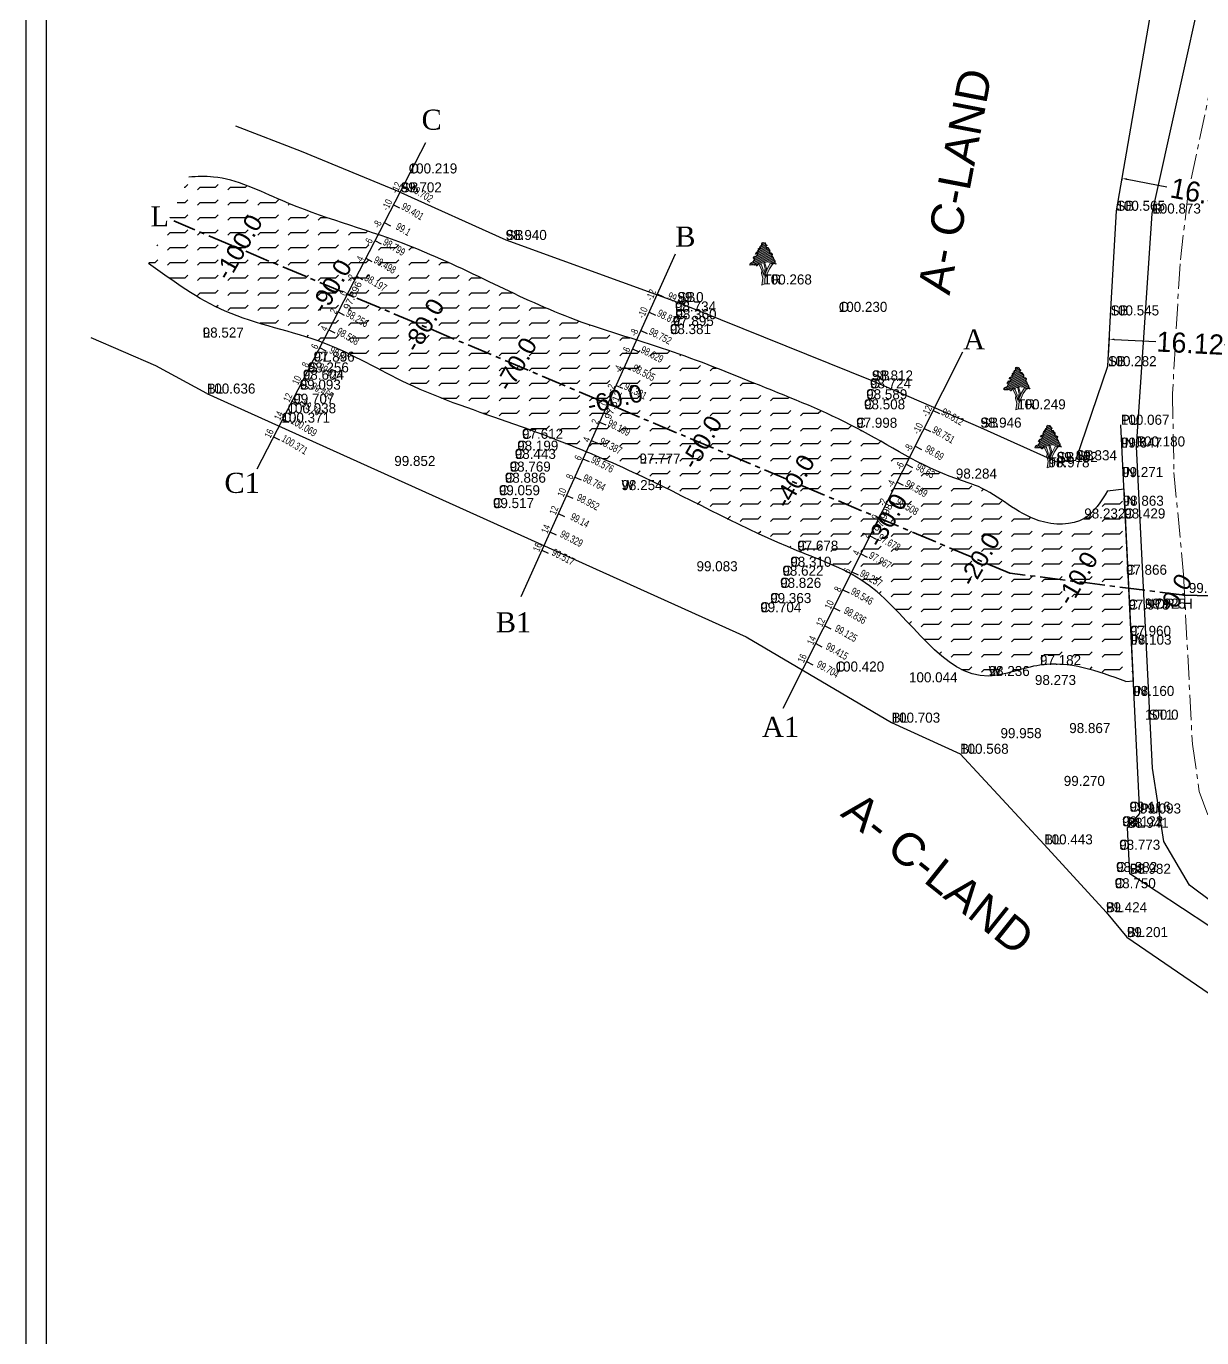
# Model space of a CAD drawing. Extents: x 9889 to 10585, y 9873 to 10224.
# Drawn here: x 9888.7 to 10005.7, y 9938.5 to 10069 of the extents above; entities that cross this region are included whole.
import ezdxf
from ezdxf.enums import TextEntityAlignment as Align

# ---------------------------------------------------------------- set-up
doc = ezdxf.new("R2010")
doc.units = 0
doc.header["$MEASUREMENT"] = 0
doc.header["$PDMODE"] = 35
doc.header["$PDSIZE"] = 0.5
doc.linetypes.add('CENTERX2', pattern=[4, 2.5, -0.5, 0.5, -0.5])
doc.linetypes.add('HIDDEN2', pattern=[0.1875, 0.125, -0.0625])
for name, color, linetype in [('2', 1, 'Continuous'), ('4', 3, 'Continuous'), ('Chainage', 7, 'Continuous'), ('dimension', 7, 'Continuous'), ('FRAME', 7, 'Continuous'), ('TEXT', 7, 'Continuous')]:
    doc.layers.add(name, color=color, linetype=linetype)
for name, color, linetype, lineweight in [('BL', 6, 'Continuous', 30), ('BT ROAD', 251, 'Continuous', 30), ('CENTER', 7, 'CENTERX2', 40), ('centre line', 7, 'CENTERX2', 30), ('SB', 62, 'HIDDEN2', 30), ('TR', 3, 'Continuous', 40), ('WATER', 4, 'Continuous', 30)]:
    doc.layers.add(name, color=color, linetype=linetype, lineweight=lineweight)
doc.layers.add('HATCH', color=7, linetype='Continuous', true_color=0xdb70ff)
doc.styles.add('A', font='ARIAL.TTF')
doc.styles.add('style1', font='swisscl.ttf', dxfattribs={"height": 5})
doc.styles.add('style3', font='swisse.ttf', dxfattribs={"height": 3})
doc.dimstyles.get("Standard").update_dxf_attribs({"dimtxt": 2, "dimasz": 0.5, "dimexe": 0.18, "dimexo": 0.0625, "dimgap": 0.09, "dimtad": 0, "dimzin": 0, "dimdsep": 46, "dimtxsty": 'Standard', "dimcen": 0.09, "dimclrd": 155, "dimclre": 155, "dimadec": 0, "dimazin": 0, "dimtfac": 1, "dimtofl": 0, "dimtmove": 0, "dimatfit": 3, "dimfxl": 0, "dimtolj": 1, "dimtzin": 0, "dimarcsym": 0})
pattern_1 = [(350.564024, (-938.7632, -614.632707), (0.0308053174, 0.0423982836), [0, -0.046875])]

# ---------------------------------------------------------------- blocks, each defined once
blk = doc.blocks.new('A$C492B7C83')
at = {"layer": 'TR', "linetype": 'Continuous', "lineweight": 0}
h = blk.add_hatch(dxfattribs=at)
h.set_pattern_fill('DOTS', color=3, scale=0.75, angle=-9.436, style=0)
h.set_pattern_definition(pattern_1)
h.paths.add_polyline_path([(2.85, 3.48), (2.66, 3.58), (2.77, 3.71), (2.73, 3.96), (2.68, 3.97), (2.62, 4.2), (2.56, 4.2), (2.49, 4.21), (2.45, 4.32), (2.51, 4.46), (2.59, 4.45), (2.47, 4.65), (2.47, 4.79), (2.41, 4.9), (2.32, 4.83), (2.29, 4.86), (2.29, 4.93), (2.24, 4.96), (2.16, 4.91), (2.08, 4.94), (2, 4.83), (1.99, 4.73), (2.06, 4.68), (2, 4.65), (1.94, 4.71), (1.75, 4.57), (1.74, 4.53), (1.66, 4.51), (1.68, 4.46), (1.71, 4.38), (1.61, 4.33), (1.54, 4.41), (1.48, 4.41), (1.45, 4.36), (1.52, 4.33), (1.52, 4.23), (1.44, 4.25), (1.33, 4.18), (1.43, 4.15), (1.37, 4.03), (1.28, 4.03), (1.17, 3.98), (1.04, 3.94), (1.04, 3.99), (0.91, 3.82), (1.08, 3.83), (1.17, 3.75), (1.11, 3.6), (0.92, 3.57), (0.85, 3.63), (0.81, 3.56), (0.74, 3.56), (0.67, 3.49), (0.58, 3.41), (0.66, 3.32), (0.72, 3.35), (0.64, 3.25), (0.69, 3.25), (0.66, 3.15), (0.46, 2.96), (0.26, 2.98), (0.16, 2.94), (-0.01, 2.8), (0.03, 2.69), (0.4, 2.64), (0.46, 2.58), (0.64, 2.63), (0.72, 2.35), (0.77, 2.34), (1.05, 2.59), (1.12, 2.61), (1.16, 2.54), (1.15, 2.45), (1.22, 2.41), (1.33, 2.39), (1.39, 2.48), (1.53, 2.52), (1.66, 2.51), (1.73, 2.55), (1.74, 2.56), (1.78, 2.62), (1.82, 2.59), (1.83, 2.48), (1.91, 2.51), (1.92, 2.48), (1.93, 2.41), (2.02, 2.52), (2.09, 2.5), (2.11, 2.45), (2.07, 2.4), (2.16, 2.41), (2.18, 2.37), (2.26, 2.41), (2.32, 2.37), (2.44, 2.21), (2.5, 2.17), (2.54, 2.11), (2.96, 2.08), (3.03, 1.99), (3.09, 2.01), (2.97, 2.24), (2.97, 2.32), (3.03, 2.39), (2.98, 2.64), (2.93, 2.65), (2.89, 3.03), (2.8, 3.06), (2.86, 3.1), (2.98, 3.29)])
h = blk.add_hatch(dxfattribs=at)
h.set_pattern_fill('DOTS', color=3, scale=0.75, angle=-9.436, style=0)
h.set_pattern_definition(pattern_1)
h.paths.add_polyline_path([(2.85, 3.48), (2.66, 3.58), (2.77, 3.71), (2.73, 3.96), (2.68, 3.97), (2.62, 4.2), (2.56, 4.2), (2.49, 4.21), (2.45, 4.32), (2.51, 4.46), (2.59, 4.45), (2.47, 4.65), (2.47, 4.79), (2.41, 4.9), (2.32, 4.83), (2.29, 4.86), (2.29, 4.93), (2.24, 4.96), (2.16, 4.91), (2.08, 4.94), (2, 4.83), (1.99, 4.73), (2.06, 4.68), (2, 4.65), (1.94, 4.71), (1.75, 4.57), (1.74, 4.53), (1.66, 4.51), (1.68, 4.46), (1.71, 4.38), (1.61, 4.33), (1.54, 4.41), (1.48, 4.41), (1.45, 4.36), (1.52, 4.33), (1.52, 4.23), (1.44, 4.25), (1.33, 4.18), (1.43, 4.15), (1.37, 4.03), (1.28, 4.03), (1.17, 3.98), (1.04, 3.94), (1.04, 3.99), (0.91, 3.82), (1.08, 3.83), (1.17, 3.75), (1.11, 3.6), (0.92, 3.57), (0.85, 3.63), (0.81, 3.56), (0.74, 3.56), (0.67, 3.49), (0.58, 3.41), (0.66, 3.32), (0.72, 3.35), (0.64, 3.25), (0.69, 3.25), (0.66, 3.15), (0.46, 2.96), (0.26, 2.98), (0.16, 2.94), (-0.01, 2.8), (0.03, 2.69), (0.4, 2.64), (0.46, 2.58), (0.64, 2.63), (0.72, 2.35), (0.77, 2.34), (1.05, 2.59), (1.12, 2.61), (1.16, 2.54), (1.15, 2.45), (1.22, 2.41), (1.33, 2.39), (1.39, 2.48), (1.53, 2.52), (1.66, 2.51), (1.73, 2.55), (1.74, 2.56), (1.78, 2.62), (1.82, 2.59), (1.83, 2.48), (1.91, 2.51), (1.92, 2.48), (1.93, 2.41), (2.02, 2.52), (2.09, 2.5), (2.11, 2.45), (2.07, 2.4), (2.16, 2.41), (2.18, 2.37), (2.26, 2.41), (2.32, 2.37), (2.44, 2.21), (2.5, 2.17), (2.54, 2.11), (2.96, 2.08), (3.03, 1.99), (3.09, 2.01), (2.97, 2.24), (2.97, 2.32), (3.03, 2.39), (2.98, 2.64), (2.93, 2.65), (2.89, 3.03), (2.8, 3.06), (2.86, 3.1), (2.98, 3.29)])
at = {"layer": 'TR', "lineweight": 0}
h = blk.add_hatch(dxfattribs=at)
h.set_pattern_fill('DOTS', color=32, scale=0.5, style=0)
h.set_pattern_definition([(0, (-72.181562, -36.292636), (0.015625, 0.03125), [0, -0.03125])])
h.paths.add_polyline_path([(2.13, 1.66), (2.65, 2.11), (2.54, 2.11), (2.5, 2.17), (2.44, 2.21), (2.4, 2.27), (1.94, 1.79), (1.33, 1.03), (1.8, 1.77), (1.78, 2.62), (1.74, 2.56), (1.66, 2.51), (1.64, 1.77), (1.26, 1.17), (1.25, 1.44), (1.36, 1.72), (1.33, 2.39), (1.22, 2.41), (1.15, 2.45), (1.16, 2.54), (1.12, 2.61), (1.05, 2.59), (1.19, 1.68), (1.07, 1.35), (1.07, 0.76), (0.74, 0), (1.1, 0.04), (1.27, 0.62)])
at = {"layer": 'HATCH', "color": 3, "lineweight": 0}
blk.add_lwpolyline([(2.77, 3.71), (2.73, 3.96), (2.68, 3.97), (2.62, 4.2), (2.56, 4.2), (2.49, 4.21), (2.45, 4.32), (2.51, 4.46), (2.59, 4.45), (2.47, 4.65), (2.47, 4.79)], dxfattribs=at)
at = {"layer": 'TR', "lineweight": 30}
blk.add_lwpolyline([(1.05, 2.59), (0.99, 2.59), (0.79, 2.38), (0.74, 2.39), (0.68, 2.59), (0.66, 2.64), (0.62, 2.65), (0.46, 2.58), (0.31, 2.65), (0.03, 2.69), (0, 2.8), (0.14, 2.92), (0.21, 2.95), (0.51, 3), (0.7, 3.26), (0.6, 3.41), (0.63, 3.46), (0.74, 3.53), (0.85, 3.6), (0.92, 3.55), (0.96, 3.55), (1.03, 3.58), (1.14, 3.65), (1.18, 3.7), (1.21, 3.74), (1.14, 3.79), (0.96, 3.83), (1.09, 3.95), (1.25, 4.02), (1.34, 4), (1.39, 3.99), (1.42, 4.04), (1.4, 4.08), (1.37, 4.19), (1.46, 4.21), (1.52, 4.22), (1.52, 4.26), (1.5, 4.36), (1.53, 4.39), (1.59, 4.34), (1.64, 4.33), (1.68, 4.32), (1.71, 4.37), (1.73, 4.4), (1.68, 4.46), (1.7, 4.51), (1.76, 4.5), (1.77, 4.55), (1.82, 4.59), (1.85, 4.63), (1.93, 4.67), (1.98, 4.66), (2.02, 4.65), (2.05, 4.7), (2.03, 4.73), (2.02, 4.79), (2.05, 4.84), (2.08, 4.87), (2.11, 4.93), (2.23, 4.95), (2.25, 4.89), (2.29, 4.83), (2.32, 4.84), (2.39, 4.87), (2.44, 4.82), (2.47, 4.76), (2.44, 4.72), (2.45, 4.67), (2.46, 4.61), (2.48, 4.58), (2.57, 4.52), (2.56, 4.46), (2.48, 4.43), (2.44, 4.38), (2.42, 4.34), (2.43, 4.29), (2.44, 4.26), (2.46, 4.22), (2.52, 4.19), (2.56, 4.18), (2.6, 4.18), (2.68, 3.98), (2.73, 3.93), (2.75, 3.85), (2.73, 3.79), (2.74, 3.73), (2.7, 3.66), (2.69, 3.6), (2.68, 3.58), (2.7, 3.52), (2.81, 3.47), (2.88, 3.42), (2.94, 3.33), (2.96, 3.32), (2.93, 3.26), (2.9, 3.21), (2.85, 3.15), (2.84, 3.13), (2.82, 3.09), (2.83, 3.05), (2.88, 3), (2.89, 2.94), (2.91, 2.8), (2.95, 2.64), (2.97, 2.56), (2.99, 2.5), (3.01, 2.4), (2.97, 2.31), (2.94, 2.28), (2.95, 2.21), (3.01, 2.17), (3.03, 2.11), (3.04, 2.02), (3.01, 2), (3, 2.06), (2.97, 2.11), (2.93, 2.12), (2.89, 2.12), (2.84, 2.13), (2.81, 2.09), (2.76, 2.1), (2.72, 2.11), (2.67, 2.12)], dxfattribs=at)
at = {"layer": 'TR', "color": 32, "linetype": 'Continuous', "lineweight": 0}
blk.add_lwpolyline([(1.1, 0.04), (1.1, 0.04), (1.27, 0.62), (2.13, 1.66), (2.67, 2.12), (2.44, 2.3), (1.94, 1.79), (1.33, 1.03), (1.8, 1.77), (1.78, 2.62), (1.66, 2.51), (1.64, 1.77), (1.26, 1.17), (1.25, 1.44), (1.36, 1.72), (1.33, 2.39), (1.12, 2.61), (1.05, 2.59), (1.19, 1.68), (1.07, 1.35), (1.07, 0.76), (0.74, 0), (1.1, 0.04)], dxfattribs=at)
blk.add_lwpolyline([(1.1, 0.04), (1.1, 0.04), (1.27, 0.62), (2.13, 1.66), (2.67, 2.12), (2.44, 2.3), (1.94, 1.79), (1.33, 1.03), (1.8, 1.77), (1.78, 2.62), (1.66, 2.51), (1.64, 1.77), (1.26, 1.17), (1.25, 1.44), (1.36, 1.72), (1.33, 2.39), (1.12, 2.61), (1.05, 2.59), (1.19, 1.68), (1.07, 1.35), (1.07, 0.76), (0.74, 0), (1.1, 0.04)], dxfattribs=at)
blk = doc.blocks.new('*D12')
at = {"layer": 'Defpoints', "color": 0}
for p in [(9997.73, 10053.9), (10014.03, 10050.82), (10014.03, 10050.82)]:
    blk.add_point(p, dxfattribs=at)
at = {"layer": 'dimension', "color": 155, "lineweight": -2}
for p, q in [((9997.72, 10053.84), (9997.69, 10053.72)), ((9998.22, 10053.81), (10002.19, 10053.06)), ((10013.54, 10050.91), (10009.57, 10051.66)), ((10014.05, 10050.88), (10014.07, 10051))]:
    blk.add_line(p, q, dxfattribs=at)
at = {"layer": 'dimension', "color": 155}
for points in [[(9998.23, 10053.89), (9998.2, 10053.72), (9997.73, 10053.9)], [(10013.56, 10050.99), (10013.53, 10050.83), (10014.03, 10050.82)]]:
    blk.add_solid(points, dxfattribs=at)
at = {"layer": 'dimension', "color": 0, "insert": (10005.88, 10052.36), "char_height": 2, "attachment_point": 5, "rotation": 349.3038}
blk.add_mtext('\\A1;16.59', dxfattribs=at)
blk = doc.blocks.new('*D16')
at = {"layer": 'Defpoints', "color": 0}
for p in [(9996.46, 10037.88), (9996.38, 10036.17), (10012.47, 10035.36)]:
    blk.add_point(p, dxfattribs=at)
at = {"layer": 'dimension', "color": 155, "lineweight": -2}
for p, q in [((9996.38, 10036.23), (9996.47, 10038.05)), ((9996.96, 10037.85), (10001.09, 10037.64)), ((10012.06, 10037.09), (10007.93, 10037.3)), ((10012.48, 10035.42), (10012.57, 10037.25))]:
    blk.add_line(p, q, dxfattribs=at)
at = {"layer": 'dimension', "color": 155}
for points in [[(9996.97, 10037.93), (9996.96, 10037.77), (9996.46, 10037.88)], [(10012.06, 10037.17), (10012.06, 10037.01), (10012.56, 10037.07)]]:
    blk.add_solid(points, dxfattribs=at)
at = {"layer": 'dimension', "color": 0, "insert": (10004.51, 10037.47), "char_height": 2, "attachment_point": 5, "rotation": 357.1223}
blk.add_mtext('\\A1;16.12', dxfattribs=at)

msp = doc.modelspace()

# ---------------------------------------------------------------- hatches: boundary and pattern name
at = {"layer": 'HATCH'}
h = msp.add_hatch(dxfattribs=at)
h.set_pattern_fill('FLEX', color=132, scale=6, style=0)
edge = h.paths.add_edge_path()
edge.add_spline(control_points=[(9996.28, 10022.779), (9995.619, 10021.698), (9994.132, 10019.267), (9988.253, 10019.399), (9984.958, 10022.879), (9978.33, 10024.765), (9971.622, 10029.324), (9961.863, 10033.18), (9952.449, 10037.028), (9943.134, 10039.559), (9934.576, 10043.691), (9925.209, 10048.146), (9915.776, 10050.566), (9908.926, 10054.204), (9905.678, 10054.06), (9904.858, 10054.023)], knot_values=[0, 0, 0, 0, 3.5907498, 8.0821952, 15.0249327, 17.4009426, 28.5373748, 39.0436367, 48.8278873, 59.0425077, 67.8858833, 77.3008266, 90.0335322, 97.2587957, 99.7020755, 99.7020755, 99.7020755, 99.7020755], degree=3, periodic=0)
edge.add_line((9904.858, 10054.023), (9900.858, 10045.426))
edge.add_spline(control_points=[(9900.858, 10045.426), (9903.307, 10043.641), (9908.584, 10039.797), (9918.22, 10038.201), (9927.088, 10032.771), (9935.185, 10030.196), (9943.093, 10027.264), (9952.563, 10023.214), (9962.538, 10017.607), (9975.03, 10013.439), (9981.008, 10002.136), (9990.76, 10006.48), (9995.272, 10004.839), (9998.089, 10003.814)], knot_values=[0, 0, 0, 0, 8.9841356, 19.3512291, 28.5326222, 39.8821413, 44.73747, 53.8388775, 70.7818336, 78.7668451, 93.6556189, 98.877789, 107.5576298, 107.5576298, 107.5576298, 107.5576298], degree=3, periodic=0)
edge.add_line((9998.089, 10003.814), (9998.862, 10003.852))
edge.add_line((9998.862, 10003.852), (9997.926, 10022.975))
edge.add_line((9997.926, 10022.975), (9996.28, 10022.779))

# ---------------------------------------------------------------- linework, layer by layer
at = {"layer": 'BL', "linetype": 'Continuous'}
for points in [[(9925.942, 10052.494), (9916.082, 10056.551), (9909.54, 10059.081)], [(9906.649, 10032.462), (9901.567, 10035.239), (9895.135, 10038.021)], [(9906.649, 10032.462), (9960.315, 10008.261), (9974.795, 9999.703), (9981.611, 9996.604), (9989.979, 9987.584), (9996.133, 9980.828), (9998.208, 9978.355), (10015.853, 9966.272), (10024.583, 9961.886), (10028.558, 9957.84), (10025.41, 9944.032), (10025.41, 9944.032)], [(9999.508, 9990.66), (9997.613, 10029.357)], [(9998.282, 9989.235), (9999.508, 9990.66)], [(10025.015, 9965.993), (10016.847, 9972.562), (9998.495, 9984.656), (9998.282, 9989.235)]]:
    msp.add_lwpolyline(points, dxfattribs=at)
at = {"layer": 'BT ROAD', "linetype": 'Continuous'}
msp.add_lwpolyline([(10040.485, 9957.954), (10020.265, 9971.698), (10004.439, 9983.532), (10001.882, 9987.884), (10000.746, 9995.169), (9999.168, 10027.2), (10000.737, 10050.385), (10008.461, 10085.258), (10015.742, 10126.802), (10015.098, 10155.136), (10008.365, 10169.68), (10004.004, 10173.501), (9990.855, 10178.237), (9952.655, 10184.718)], dxfattribs=at)
at = {"layer": 'CENTER', "lineweight": 5}
msp.add_lwpolyline([(10010.058, 10079.778), (10004.279, 10052.223), (10003.496, 10045.388), (10002.746, 10032.437), (10002.895, 10024.612), (10003.851, 10014.443), (10004.723, 9997.559), (10005.415, 9992.861), (10007.596, 9986.848), (10016.455, 9979.368), (10027.249, 9971.542), (10040.566, 9962.696), (10059.323, 9955.597), (10076.726, 9950.496), (10122.708, 9938.658)], dxfattribs=at)
at = {"layer": 'centre line', "lineweight": 35}
for points in [[(10003.957, 10012.392), (9986.553, 10014.589), (9903.358, 10049.652)], [(10003.957, 10012.392), (10034.054, 10011.723), (10076.426, 10006.421), (10109.533, 10006.5)]]:
    msp.add_lwpolyline(points, dxfattribs=at)
at = {"layer": 'HATCH', "color": 1, "linetype": 'Continuous', "lineweight": 30}
for p, q in [((9926.132, 10053.036), (9926.748, 10052.717)), ((9925.214, 10051.259), (9925.83, 10050.941)), ((9924.295, 10049.482), (9924.911, 10049.164)), ((9923.377, 10047.706), (9923.993, 10047.387)), ((9922.459, 10045.929), (9923.075, 10045.61)), ((9921.54, 10044.152), (9922.157, 10043.834)), ((9920.622, 10042.375), (9921.238, 10042.057)), ((9951.477, 10042.39), (9952.11, 10042.105)), ((9919.704, 10040.599), (9920.32, 10040.28)), ((9950.656, 10040.566), (9951.288, 10040.281)), ((9918.786, 10038.822), (9919.402, 10038.503)), ((9949.834, 10038.743), (9950.466, 10038.458)), ((9917.867, 10037.045), (9918.483, 10036.727)), ((9949.012, 10036.92), (9949.644, 10036.635)), ((9916.949, 10035.268), (9917.565, 10034.95)), ((9948.19, 10035.096), (9948.822, 10034.811)), ((9916.031, 10033.492), (9916.647, 10033.173)), ((9947.368, 10033.273), (9948, 10032.988)), ((9915.113, 10031.715), (9915.729, 10031.397)), ((9946.546, 10031.45), (9947.178, 10031.165)), ((9978.941, 10030.789), (9979.56, 10030.477)), ((9914.194, 10029.938), (9914.81, 10029.62)), ((9945.724, 10029.626), (9946.356, 10029.341)), ((9978.041, 10029.003), (9978.66, 10028.691)), ((9913.276, 10028.161), (9913.892, 10027.843)), ((9944.902, 10027.803), (9945.535, 10027.518)), ((9977.14, 10027.217), (9977.76, 10026.905)), ((9944.081, 10025.98), (9944.713, 10025.695)), ((9976.24, 10025.431), (9976.86, 10025.119)), ((9943.259, 10024.156), (9943.891, 10023.871)), ((9975.34, 10023.645), (9975.959, 10023.333)), ((9942.437, 10022.333), (9943.069, 10022.048)), ((9974.44, 10021.859), (9975.059, 10021.547)), ((9941.615, 10020.51), (9942.247, 10020.225)), ((9973.54, 10020.073), (9974.159, 10019.761)), ((9940.793, 10018.686), (9941.425, 10018.401)), ((9972.64, 10018.287), (9973.259, 10017.975)), ((9939.971, 10016.863), (9940.603, 10016.578)), ((9971.739, 10016.501), (9972.359, 10016.189)), ((9970.839, 10014.715), (9971.459, 10014.403)), ((9969.939, 10012.929), (9970.558, 10012.617)), ((9969.039, 10011.143), (9969.658, 10010.831)), ((9968.139, 10009.357), (9968.758, 10009.045)), ((9967.239, 10007.571), (9967.858, 10007.259)), ((9966.339, 10005.785), (9966.958, 10005.473))]:
    msp.add_line(p, q, dxfattribs=at)
at = {"layer": 'HATCH'}
msp.add_lwpolyline([(9998.862, 10003.852), (9997.926, 10022.975)], dxfattribs=at)
at = {"layer": 'SB', "linetype": 'Continuous'}
msp.add_lwpolyline([(9925.942, 10052.494), (9936.388, 10047.753), (9953.481, 10041.57), (9972.833, 10033.765), (9983.636, 10029.073), (9991.224, 10025.655), (9993.129, 10025.823), (9996.329, 10035.188), (9996.583, 10040.241), (9997.166, 10050.66), (10005.492, 10098.725), (10010.855, 10145.768), (10009.172, 10145.826), (10009.172, 10147.769)], dxfattribs=at)
at = {"layer": 'TEXT'}
for points in [[(10133.309, 9872.902), (9888.678, 9872.902), (9888.678, 10223.551), (10133.309, 10223.551)], [(9928.403, 10057.43), (9911.61, 10024.938)], [(9953.265, 10046.355), (9937.887, 10012.239)], [(9981.855, 10036.572), (9963.986, 10001.117)]]:
    msp.add_lwpolyline(points, dxfattribs=at)
msp.add_lwpolyline([(9890.678, 10221.551), (10131.309, 10221.551), (10131.309, 9874.902), (9890.678, 9874.902)], close=True, dxfattribs=at)
at = {"layer": 'WATER', "linetype": 'Continuous'}
for points in [[(9996.28, 10022.779), (9997.926, 10022.975)], [(9998.089, 10003.814), (9998.862, 10003.852)]]:
    msp.add_lwpolyline(points, dxfattribs=at)
for points in [[(9996.28, 10022.779), (9993.967, 10020.032), (9989.481, 10019.807), (9983.426, 10023.203), (9981.187, 10023.998), (9971.267, 10029.059), (9961.649, 10033.287), (9952.513, 10036.79), (9942.814, 10039.994), (9934.741, 10043.603), (9926.136, 10047.424), (9914.132, 10051.67), (9907.301, 10054.023), (9904.858, 10054.023)], [(9998.089, 10003.814), (9989.561, 10005.431), (9984.453, 10004.345), (9972.582, 10013.332), (9965.401, 10016.823), (9950.117, 10024.135), (9941.756, 10027.731), (9937.205, 10029.423), (9926.597, 10033.457), (9918.342, 10037.476), (9908.478, 10040.667), (9900.858, 10045.426)]]:
    msp.add_spline(points, degree=3, dxfattribs=at)

# ---------------------------------------------------------------- block references
at = {"layer": 'TR', "xscale": 0.8212463016380579, "yscale": 0.8212463016373474, "zscale": 0.8212463016380026, "rotation": 15.29615413045581}
for p in [(9961.307, 10043.112), (9986.569, 10030.683), (9989.682, 10024.904)]:
    msp.add_blockref('A$C492B7C83', p, dxfattribs=at)

# ---------------------------------------------------------------- texts
at = {"layer": '2'}
for s, p in [('O', (9926.734, 10054.378)), ('SB', (9925.942, 10052.494)), ('SB', (9997.166, 10050.66)), ('R', (10000.737, 10050.385)), ('SB', (9936.388, 10047.753)), ('TR', (9962.025, 10043.325)), ('SB', (9953.481, 10041.57)), ('C', (9953.235, 10040.635)), ('C', (9953.28, 10039.87)), ('O', (9969.536, 10040.595)), ('SB', (9996.583, 10040.241)), ('C', (9952.732, 10038.385)), ('C', (9953.011, 10039.198)), ('L', (9906.237, 10038.039)), ('CL', (9917.266, 10035.638)), ('C', (9916.692, 10034.567)), ('SB', (9996.329, 10035.188)), ('C', (9916.201, 10033.841)), ('C', (9972.641, 10032.979)), ('SB', (9972.833, 10033.765)), ('BL', (9906.649, 10032.462)), ('C', (9915.891, 10032.852)), ('C', (9972.264, 10031.897)), ('C', (9914.677, 10030.503)), ('C', (9915.254, 10031.447)), ('C', (9972.051, 10030.892)), ('TR', (9987.287, 10030.896)), ('C', (9914.076, 10029.567)), ('C', (9971.267, 10029.059)), ('SB', (9983.636, 10029.073)), ('PU', (9997.613, 10029.357)), ('C', (9938.014, 10027.961)), ('C', (9937.536, 10026.777)), ('IN', (9997.611, 10027.082)), ('R', (9999.168, 10027.2)), ('C', (9937.295, 10025.961)), ('L', (9949.697, 10025.497)), ('TR', (9990.4, 10025.117)), ('SB', (9991.224, 10025.655)), ('SB', (9993.129, 10025.823)), ('C', (9936.784, 10024.695)), ('IN', (9997.736, 10024.148)), ('C', (9936.302, 10023.587)), ('W', (9947.914, 10022.852)), ('C', (9935.71, 10022.341)), ('IN', (9997.787, 10021.295)), ('C', (9935.12, 10021.062)), ('C', (9997.944, 10020.029)), ('C', (9965.401, 10016.823)), ('C', (9964.713, 10015.224)), ('C', (9963.927, 10014.33)), ('C', (9998.106, 10014.427)), ('C', (9963.7, 10013.124)), ('C', (9962.712, 10011.608)), ('C', (9998.361, 10010.958)), ('NORTH', (10000, 10011.057)), ('C', (9961.72, 10010.69)), ('C', (9998.512, 10008.344)), ('IN', (9998.559, 10007.469)), ('C', (9969.22, 10004.789)), ('W', (9984.453, 10004.345)), ('L', (9989.561, 10005.431)), ('IN', (9998.837, 10002.36)), ('BL', (9974.795, 9999.703)), (' ST1', (10000, 10000)), ('BL', (9981.611, 9996.604)), ('C', (9998.463, 9990.838)), ('PU', (9999.508, 9990.66)), ('C', (9997.736, 9989.381)), ('BL', (9998.282, 9989.235)), ('BL', (9989.979, 9987.584)), ('C', (9997.439, 9987.05)), ('C', (9997.133, 9984.832)), ('BL', (9998.495, 9984.656)), ('C', (9996.994, 9983.22)), ('BL', (9996.133, 9980.828)), ('BL', (9998.208, 9978.355))]:
    msp.add_text(s, height=1, dxfattribs=at).set_placement(p)
at = {"layer": '4'}
for s, p in [('100.219', (9926.734, 10054.378)), ('99.702', (9925.942, 10052.494)), ('100.565', (9997.166, 10050.66)), ('100.873', (10000.737, 10050.385)), ('98.940', (9936.388, 10047.753)), ('100.268', (9962.025, 10043.325)), ('99.0', (9953.481, 10041.57)), ('98.734', (9953.235, 10040.635)), ('98.360', (9953.28, 10039.87)), ('100.230', (9969.536, 10040.595)), ('100.545', (9996.583, 10040.241)), ('98.381', (9952.732, 10038.385)), ('97.895', (9953.011, 10039.198)), ('98.527', (9906.237, 10038.039)), ('97.896', (9917.266, 10035.638)), ('98.256', (9916.692, 10034.567)), ('100.282', (9996.329, 10035.188)), ('98.604', (9916.201, 10033.841)), ('98.724', (9972.641, 10032.979)), ('98.812', (9972.833, 10033.765)), ('100.636', (9906.649, 10032.462)), ('99.093', (9915.891, 10032.852)), ('98.589', (9972.264, 10031.897)), ('100.038', (9914.677, 10030.503)), ('99.707', (9915.254, 10031.447)), ('98.508', (9972.051, 10030.892)), ('100.249', (9987.287, 10030.896)), ('100.371', (9914.076, 10029.567)), ('97.998', (9971.267, 10029.059)), ('98.946', (9983.636, 10029.073)), ('100.067', (9997.613, 10029.357)), ('97.612', (9938.014, 10027.961)), ('98.199', (9937.536, 10026.777)), ('99.647', (9997.611, 10027.082)), ('100.180', (9999.168, 10027.2)), ('99.852', (9925.304, 10025.256)), ('98.443', (9937.295, 10025.961)), ('97.777', (9949.697, 10025.497)), ('98.978', (9990.4, 10025.117)), ('99.162', (9991.224, 10025.655)), ('99.334', (9993.129, 10025.823)), ('98.769', (9936.784, 10024.695)), ('98.284', (9981.187, 10023.998)), ('99.271', (9997.736, 10024.148)), ('98.886', (9936.302, 10023.587)), ('98.254', (9947.914, 10022.852)), ('99.059', (9935.71, 10022.341)), ('98.863', (9997.787, 10021.295)), ('99.517', (9935.12, 10021.062)), ('98.232', (9993.967, 10020.032)), ('98.429', (9997.944, 10020.029)), ('97.678', (9965.401, 10016.823)), ('99.083', (9955.383, 10014.775)), ('98.310', (9964.713, 10015.224)), ('98.622', (9963.927, 10014.33)), ('97.866', (9998.106, 10014.427)), ('98.826', (9963.7, 10013.124)), ('99.925', (10004.368, 10012.611)), ('99.363', (9962.712, 10011.608)), ('97.978', (9998.361, 10010.958)), ('99.925', (10000, 10011.057)), ('99.704', (9961.72, 10010.69)), ('97.960', (9998.512, 10008.344)), ('98.103', (9998.559, 10007.469)), ('100.420', (9969.22, 10004.789)), ('98.236', (9984.453, 10004.345)), ('97.182', (9989.561, 10005.431)), ('100.044', (9976.524, 10003.718)), ('98.273', (9989.057, 10003.45)), ('98.160', (9998.837, 10002.36)), ('100.703', (9974.795, 9999.703)), ('100.0', (10000, 10000)), ('99.958', (9985.63, 9998.159)), ('98.867', (9992.474, 9998.666)), ('100.568', (9981.611, 9996.604)), ('99.270', (9991.928, 9993.406)), ('99.116', (9998.463, 9990.838)), ('99.093', (9999.508, 9990.66)), ('99.122', (9997.736, 9989.381)), ('98.941', (9998.282, 9989.235)), ('100.443', (9989.979, 9987.584)), ('98.773', (9997.439, 9987.05)), ('98.882', (9997.133, 9984.832)), ('98.982', (9998.495, 9984.656)), ('98.750', (9996.994, 9983.22)), ('99.424', (9996.133, 9980.828)), ('99.201', (9998.208, 9978.355))]:
    msp.add_text(s, height=1, dxfattribs=at).set_placement(p)
at = {"layer": 'centre line', "color": 7, "style": 'style1'}
for s, rotation, p in [('99.702', 329.37948, (9928.051, 10052.382)), ('99.401', 329.37948, (9927.133, 10050.605)), ('99.1', 329.37948, (9926.214, 10048.828)), ('98.799', 329.37948, (9925.296, 10047.052)), ('98.498', 329.37948, (9924.378, 10045.275)), ('98.197', 329.37948, (9923.46, 10043.498)), ('99.00', 332.44734, (9953.429, 10041.839)), ('98.256', 329.37948, (9921.623, 10039.945)), ('98.876', 332.44734, (9952.607, 10040.016)), ('98.558', 329.37948, (9920.705, 10038.168)), ('98.752', 332.44734, (9951.785, 10038.193)), ('98.86', 329.37948, (9919.787, 10036.391)), ('98.629', 332.44734, (9950.963, 10036.369)), ('99.612', 329.37948, (9918.868, 10034.614)), ('98.505', 332.44734, (9950.141, 10034.546)), ('99.465', 329.37948, (9918.152, 10032.718)), ('98.381', 332.44734, (9949.319, 10032.723)), ('99.767', 329.37948, (9917.234, 10030.941)), ('100.069', 329.37948, (9916.316, 10029.165)), ('98.812', 329.9623, (9980.866, 10030.154)), ('98.199', 332.44734, (9947.676, 10029.076)), ('98.751', 329.9623, (9979.966, 10028.369)), ('100.371', 329.37948, (9915.397, 10027.388)), ('98.387', 332.44734, (9946.854, 10027.253)), ('98.576', 332.44734, (9946.032, 10025.429)), ('98.69', 329.9623, (9979.066, 10026.583)), ('98.63', 329.9623, (9978.166, 10024.797)), ('98.764', 332.44734, (9945.21, 10023.606)), ('98.569', 329.9623, (9977.266, 10023.011)), ('98.952', 332.44734, (9944.597, 10021.674)), ('98.508', 329.9623, (9976.366, 10021.225)), ('99.14', 332.44734, (9943.775, 10019.851)), ('99.329', 332.44734, (9942.953, 10018.027)), ('97.678', 329.9623, (9974.565, 10017.653)), ('99.517', 332.44734, (9942.131, 10016.204)), ('97.967', 329.9623, (9973.665, 10015.867)), ('98.257', 329.9623, (9972.765, 10014.081)), ('98.546', 329.9623, (9971.865, 10012.295)), ('98.836', 329.9623, (9971.168, 10010.391)), ('99.125', 329.9623, (9970.268, 10008.605)), ('99.415', 329.9623, (9969.368, 10006.819)), ('99.704', 329.9623, (9968.468, 10005.033))]:
    msp.add_text(s, height=0.75, rotation=rotation, dxfattribs=at).set_placement(p, align=Align.MIDDLE_CENTER)
at = {"layer": 'centre line', "color": 11, "style": 'style3'}
for s, rotation, p in [('97.896', 64.26894, (9920.815, 10040.728)), ('97.612', 67.3368, (9946.827, 10029.814)), ('97.998', 64.85176, (9973.634, 10018.6))]:
    msp.add_text(s, height=0.7, rotation=rotation, dxfattribs=at).set_placement(p)
at = {"layer": 'Chainage', "color": 5, "style": 'style1'}
for s, rotation, p in [('-12', 64.55336, (9925.579, 10052.329)), ('-10', 64.55336, (9924.662, 10050.613)), ('-8', 64.55336, (9923.792, 10048.878)), ('-6', 64.55336, (9922.911, 10047.114)), ('-4', 64.55336, (9922.018, 10045.332)), ('-2', 64.55336, (9921.178, 10043.509)), ('0', 64.55336, (9920.466, 10042.13)), ('-12', 67.62122, (9950.963, 10041.654)), ('2', 64.55336, (9919.489, 10040.333)), ('-10', 67.62122, (9950.139, 10039.892)), ('4', 64.55336, (9918.549, 10038.602)), ('-8', 67.62122, (9949.364, 10038.113)), ('6', 64.55336, (9917.614, 10036.823)), ('-6', 67.62122, (9948.578, 10036.304)), ('8', 64.55336, (9916.678, 10035.003)), ('-4', 67.62122, (9947.782, 10034.477)), ('10', 64.55336, (9915.723, 10033.28)), ('-2', 67.62122, (9947.041, 10032.612)), ('12', 64.55336, (9914.838, 10031.542)), ('0', 67.62122, (9946.403, 10031.197)), ('14', 64.55336, (9913.922, 10029.743)), ('-12', 65.13618, (9978.395, 10030.076)), ('16', 64.55336, (9912.97, 10027.969)), ('2', 67.62122, (9945.524, 10029.35)), ('-10', 65.13618, (9977.495, 10028.351)), ('4', 67.62122, (9944.677, 10027.571)), ('-8', 65.13618, (9976.643, 10026.608)), ('6', 67.62122, (9943.839, 10025.745)), ('-6', 65.13618, (9975.78, 10024.835)), ('8', 67.62122, (9943.002, 10023.876)), ('-4', 65.13618, (9974.905, 10023.044)), ('10', 67.62122, (9942.141, 10022.105)), ('12', 67.62122, (9941.35, 10020.323)), ('-2', 65.13618, (9974.084, 10021.212)), ('0', 65.13618, (9973.386, 10019.827)), ('14', 67.62122, (9940.532, 10018.476)), ('2', 65.13618, (9972.427, 10018.02)), ('16', 67.62122, (9939.71, 10016.653)), ('4', 65.13618, (9971.505, 10016.279)), ('6', 65.13618, (9970.588, 10014.491)), ('8', 65.13618, (9969.671, 10012.661)), ('10', 65.13618, (9968.733, 10010.929)), ('12', 65.13618, (9967.866, 10009.182)), ('14', 65.13618, (9966.969, 10007.373)), ('16', 65.13618, (9966.035, 10005.589))]:
    msp.add_text(s, height=0.7, rotation=rotation, dxfattribs=at).set_placement(p)
at = {"layer": 'Chainage', "color": 1, "style": 'style3'}
for s, rotation, p in [('-100.0', 60, (9910.567, 10046.613)), ('-90.0', 60, (9919.782, 10042.729)), ('-80.0', 60, (9928.997, 10038.846)), ('-70.0', 60, (9938.212, 10034.962)), ('-60.0', 13.63683, (9947.464, 10031.085)), ('-50.0', 60, (9956.642, 10027.194)), ('-40.0', 60, (9965.857, 10023.311)), ('-30.0', 60, (9975.073, 10019.427)), ('-20.0', 60, (9984.288, 10015.543)), ('-10.0', 60, (9994.035, 10013.644)), ('0.0', 60, (10003.957, 10012.392))]:
    msp.add_text(s, height=1.75, rotation=rotation, dxfattribs=at).set_placement(p, align=Align.CENTER)
at = {"layer": 'FRAME', "style": 'A'}
for rotation, p in [(79.15925, (9980.551, 10042.182)), (321.34622, (9969.601, 9990.504))]:
    msp.add_text('A- C-LAND', height=3.241, rotation=rotation, dxfattribs=at).set_placement(p)
at = {"layer": 'TEXT', "char_height": 2, "attachment_point": 1}
for s, insert, width in [('{\\fTimes New Roman|b0|i0|c0|p18;C}', (9928.019, 10060.733), 5.4199), ('{\\fTimes New Roman|b0|i0|c0|p18;L}', (9901.042, 10051.103), 6.678), ('{\\fTimes New Roman|b0|i0|c0|p18;B}', (9953.263, 10049.093), 6.2824), ('{\\fTimes New Roman|b0|i0|c0|p18;A}', (9981.917, 10038.859), 3.70678), ('{\\fTimes New Roman|b0|i0|c0|p18;C1}', (9908.4, 10024.576), 7.9826), ('{\\fTimes New Roman|b0|i0|c0|p18;B1}', (9935.407, 10010.694), 6.678), ('{\\fTimes New Roman|b0|i0|c0|p18;A1}', (9961.888, 10000.281), 6.678)]:
    msp.add_mtext(s, dxfattribs=dict(at, insert=insert, width=width))

# ---------------------------------------------------------------- dimensions: what is measured, and where the dimension line sits
at = {"layer": 'dimension'}
for p1, p2, distance, picture, middle in [((9997.72704, 10053.89882), (10014.03369, 10050.81877), 0, '*D12', (10005.88036, 10052.3588)), ((10012.473, 10035.358), (9996.378, 10036.167), -1.71, '*D16', (10004.512, 10037.471))]:
    dim = msp.add_aligned_dim(p1=p1, p2=p2, distance=distance, dimstyle='Standard', dxfattribs=at)
    dim.commit()
    dim.dimension.update_dxf_attribs({"geometry": picture, "text_midpoint": middle})

doc.saveas('drawing.dxf')
